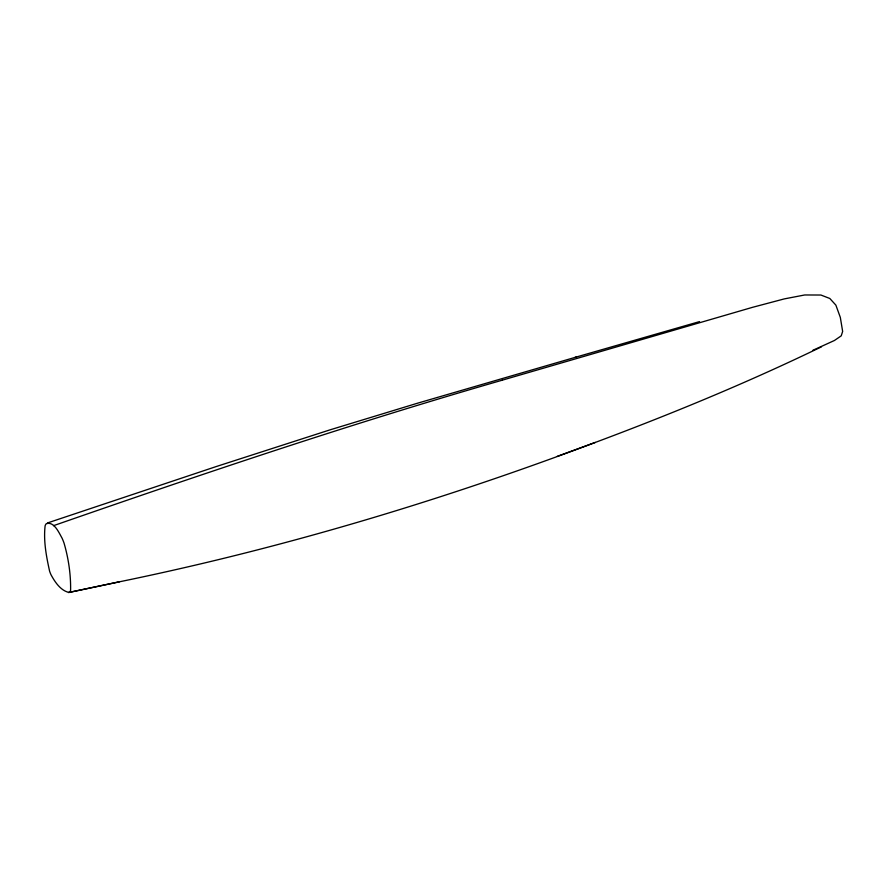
<?xml version="1.0" encoding="UTF-8"?>
<svg xmlns="http://www.w3.org/2000/svg" width="887" height="887" viewBox="0 0 887 887"><rect width="100%" height="100%" fill="white"/><g stroke="black" fill="none" stroke-linecap="round" stroke-linejoin="round"><path stroke-width="1.33" d="M68.998 592.449L69.829 591.895A13.006 4.302 72.5 0 0 70.594 590.287C70.882 574.466 68.465 558.3 64.041 543.088A22.131 7.329 72.5 0 0 62.012 538.065C58.886 532.555 53.974 521.068 46.29 523.707A22.131 7.329 72.5 0 0 45.115 525.825C43.385 540.87 46.324 556.382 49.583 571.106A13.006 4.302 72.5 0 0 50.969 574.676C54.85 581.905 60.615 590.653 68.998 592.449L119.135 581.861L68.476 592.538M821.473 346.817C747.774 382.508 671.991 413.741 595.321 442.425L594.301 442.801C439.531 501.155 280.713 548.754 118.603 581.972M816.362 348.724L834.434 340.486L841.231 335.84L842.65 331.416L840.322 317.391L835.876 305.139L829.811 298.475L820.907 295.027L804.709 294.972L784.296 298.897L752.575 307.312L502.297 380.168M812.969 350.188L815.519 349.09M557.125 456.406L595.321 442.425M53.53 525.669C202.003 473.98 351.052 423.742 502.153 380.213M47.466 522.953L216.106 466.595L329.964 429.873L417.3 403.275L576.284 357.04M574.998 357.406L699.544 321.604"/></g></svg>
